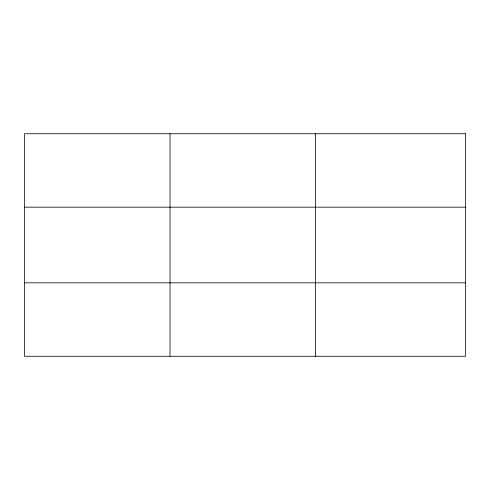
<?xml version="1.0" encoding="UTF-8"?>
<svg xmlns="http://www.w3.org/2000/svg" width="490" height="490" viewBox="0 0 490 490"><rect width="100%" height="100%" fill="white"/><g stroke="black" fill="none" stroke-linecap="round" stroke-linejoin="round"><path stroke-width="0.73" d="M170.03 356.267L170.03 133.733M315.56 356.267L315.56 133.733M24.5 207.172L465.5 207.172M24.5 282.828L465.5 282.828M465.5 133.733L465.5 356.267L24.5 356.267L24.5 133.733L465.5 133.733"/></g></svg>
